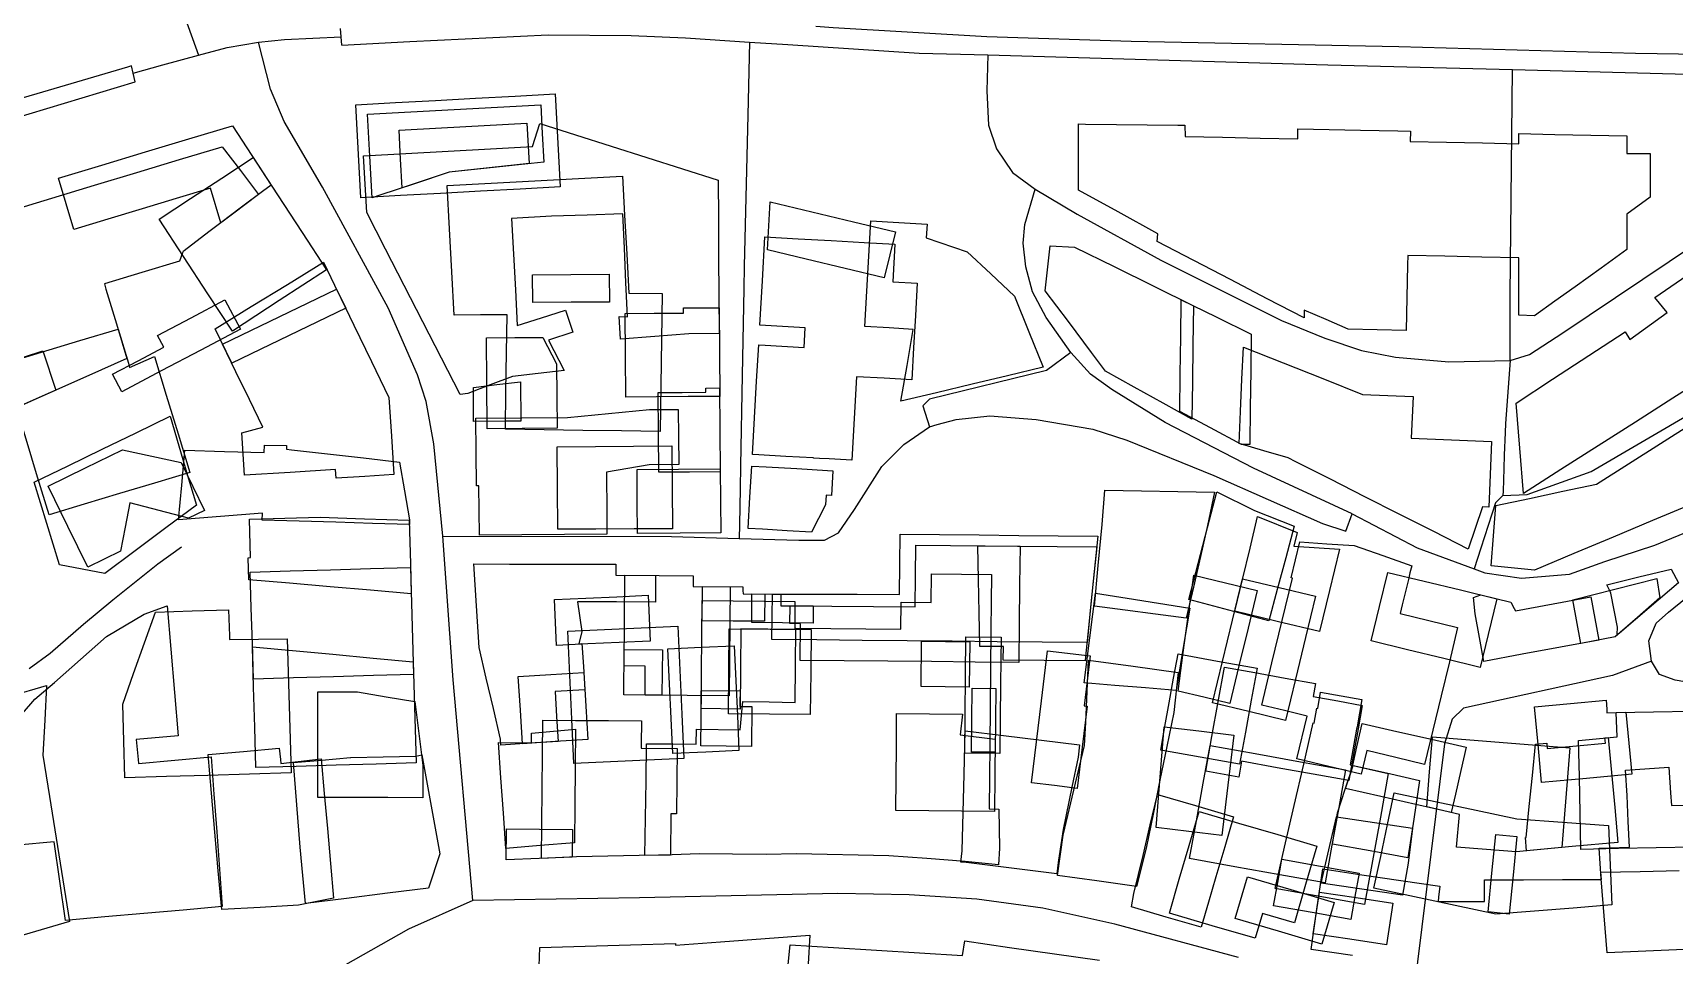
# Model space of a CAD drawing. Header units: metres. Extents: x 2534007 to 2539113, y 1151834 to 1154458.
# Drawn here: x 2538199.9 to 2538377.9, y 1152401.4 to 1152501.5 of the extents above; entities that cross this region are included whole.
import ezdxf

# ---------------------------------------------------------------- set-up
doc = ezdxf.new("R2010")
doc.units = ezdxf.units.M
doc.layers.add('Buildings', color=7, linetype='Continuous')
doc.layers.add('Roads', color=7, linetype='Continuous')

msp = doc.modelspace()

# ---------------------------------------------------------------- linework, layer by layer
at = {"layer": 'Buildings'}
for points in [[(2538257.058, 1152484.801), (2538252.732, 1152484.566), (2538248.407, 1152484.331), (2538244.081, 1152484.096), (2538239.756, 1152483.861), (2538235.43, 1152483.626), (2538235.247, 1152486.992), (2538235.064, 1152490.359), (2538234.881, 1152493.725), (2538239.207, 1152493.96), (2538243.533, 1152494.195), (2538247.858, 1152494.429), (2538252.184, 1152494.664), (2538256.51, 1152494.899), (2538256.693, 1152491.533), (2538256.875, 1152488.167), (2538257.058, 1152484.801)], [(2538237.513, 1152483.888), (2538236.664, 1152483.608), (2538236.418, 1152488.144), (2538236.171, 1152492.68), (2538240.865, 1152492.935), (2538245.559, 1152493.19), (2538250.252, 1152493.445), (2538254.946, 1152493.7), (2538255.115, 1152490.601), (2538255.283, 1152487.503), (2538251.858, 1152487.132), (2538248.434, 1152486.762), (2538245.009, 1152486.391), (2538241.261, 1152485.14), (2538237.513, 1152483.888)], [(2538274.18, 1152485.549), (2538274.211, 1152481.382), (2538274.242, 1152477.215), (2538274.273, 1152473.048), (2538274.304, 1152468.881), (2538271.024, 1152468.856), (2538267.311, 1152468.568), (2538263.598, 1152468.28), (2538263.451, 1152470.719), (2538264.34, 1152470.688), (2538264.182, 1152474.417), (2538264.024, 1152478.146), (2538263.866, 1152481.875), (2538259.988, 1152481.75), (2538256.109, 1152481.625), (2538251.774, 1152481.39), (2538251.985, 1152477.512), (2538252.195, 1152473.633), (2538252.406, 1152469.755), (2538255.028, 1152470.598), (2538257.649, 1152471.441), (2538258.426, 1152469.021), (2538255.801, 1152468.179), (2538257.493, 1152464.878), (2538254.686, 1152464.552), (2538251.88, 1152464.225), (2538249.453, 1152463.305), (2538247.026, 1152462.385), (2538246.211, 1152462.259), (2538244.185, 1152466.209), (2538242.159, 1152470.159), (2538240.132, 1152474.109), (2538238.106, 1152478.059), (2538236.08, 1152482.009), (2538235.913, 1152485.095), (2538235.745, 1152488.181), (2538240.326, 1152488.43), (2538244.907, 1152488.68), (2538249.487, 1152488.929), (2538254.068, 1152489.178), (2538254.856, 1152491.665), (2538258.721, 1152490.442), (2538262.586, 1152489.219), (2538266.45, 1152487.995), (2538270.315, 1152486.772), (2538274.18, 1152485.549)], [(2538243.828, 1152485.996), (2538239.919, 1152484.694), (2538239.749, 1152487.825), (2538239.579, 1152490.956), (2538244.2, 1152491.207), (2538248.822, 1152491.458), (2538253.443, 1152491.709), (2538253.68, 1152487.33), (2538249.344, 1152486.861), (2538245.009, 1152486.391), (2538243.828, 1152485.996)], [(2538324.825, 1152490.271), (2538328.894, 1152490.182), (2538332.962, 1152490.093), (2538337.031, 1152490.004), (2538337.055, 1152491.111), (2538340.439, 1152491.037), (2538343.823, 1152490.963), (2538347.904, 1152490.874), (2538349.251, 1152490.844), (2538349.228, 1152489.738), (2538353.15, 1152489.652), (2538357.072, 1152489.566), (2538360.994, 1152489.48), (2538360.994, 1152490.588), (2538364.907, 1152490.502), (2538368.821, 1152490.417), (2538372.734, 1152490.331), (2538372.734, 1152488.419), (2538375.236, 1152488.419), (2538375.236, 1152483.674), (2538372.734, 1152481.845), (2538372.734, 1152477.99), (2538369.928, 1152475.979), (2538367.121, 1152473.968), (2538364.924, 1152472.393), (2538362.726, 1152470.818), (2538360.994, 1152470.863), (2538360.994, 1152473.021), (2538360.994, 1152475.3), (2538360.994, 1152477.093), (2538356.982, 1152477.181), (2538352.97, 1152477.268), (2538348.958, 1152477.356), (2538348.936, 1152476.351), (2538348.859, 1152472.783), (2538348.781, 1152469.215), (2538345.649, 1152469.29), (2538342.516, 1152469.364), (2538340.125, 1152470.396), (2538337.734, 1152471.428), (2538337.716, 1152470.604), (2538333.737, 1152472.671), (2538329.759, 1152474.739), (2538325.78, 1152476.806), (2538321.801, 1152478.873), (2538321.864, 1152479.719), (2538317.562, 1152482.082), (2538313.26, 1152484.445), (2538313.26, 1152488.046), (2538313.26, 1152491.648), (2538314.033, 1152491.614), (2538317.368, 1152491.576), (2538320.704, 1152491.537), (2538324.039, 1152491.499), (2538324.809, 1152491.489), (2538324.825, 1152490.271)], [(2538225.73, 1152484.979), (2538224.764, 1152484.3), (2538222.515, 1152482.6), (2538220.265, 1152480.9), (2538219.126, 1152484.671), (2538215.423, 1152483.552), (2538211.721, 1152482.432), (2538208.019, 1152481.313), (2538204.316, 1152480.194), (2538203.478, 1152482.967), (2538202.64, 1152485.739), (2538207.357, 1152487.165), (2538212.075, 1152488.591), (2538216.792, 1152490.017), (2538221.509, 1152491.443), (2538223.62, 1152488.211), (2538225.73, 1152484.979)], [(2538226.591, 1152472.459), (2538224.049, 1152470.8), (2538221.506, 1152469.141), (2538218.856, 1152473.199), (2538216.206, 1152477.258), (2538213.556, 1152481.316), (2538216.96, 1152483.539), (2538220.364, 1152485.761), (2538223.768, 1152487.984), (2538226.418, 1152483.926), (2538229.068, 1152479.867), (2538231.718, 1152475.809), (2538229.155, 1152474.134), (2538226.591, 1152472.459)], [(2538268.11, 1152473.23), (2538268.039, 1152468.238), (2538267.967, 1152463.246), (2538267.896, 1152458.254), (2538263.7, 1152458.314), (2538259.505, 1152458.374), (2538255.309, 1152458.434), (2538251.113, 1152458.494), (2538251.172, 1152462.641), (2538251.232, 1152466.788), (2538251.291, 1152470.935), (2538248.431, 1152470.914), (2538245.571, 1152470.893), (2538245.317, 1152475.576), (2538245.062, 1152480.258), (2538244.808, 1152484.941), (2538249.558, 1152485.199), (2538254.308, 1152485.458), (2538259.058, 1152485.716), (2538263.808, 1152485.974), (2538264.038, 1152481.743), (2538264.268, 1152477.512), (2538264.498, 1152473.281), (2538268.11, 1152473.23)], [(2538293.405, 1152479.923), (2538292.802, 1152477.421), (2538292.199, 1152474.919), (2538287.973, 1152475.938), (2538283.747, 1152476.957), (2538279.521, 1152477.976), (2538279.673, 1152480.587), (2538279.824, 1152483.198), (2538284.351, 1152482.106), (2538288.878, 1152481.015), (2538293.405, 1152479.923)], [(2538309.416, 1152465.223), (2538305.565, 1152464.3), (2538301.713, 1152463.377), (2538297.862, 1152462.453), (2538294.01, 1152461.53), (2538294.678, 1152465.436), (2538295.346, 1152469.343), (2538292.716, 1152469.494), (2538290.086, 1152469.644), (2538290.307, 1152473.471), (2538290.527, 1152477.298), (2538290.748, 1152481.125), (2538293.794, 1152480.95), (2538296.839, 1152480.774), (2538296.751, 1152479.263), (2538301.174, 1152477.763), (2538303.751, 1152475.355), (2538306.328, 1152472.946), (2538307.872, 1152469.085), (2538309.416, 1152465.223)], [(2538295.778, 1152474.339), (2538295.576, 1152470.846), (2538295.375, 1152467.353), (2538295.173, 1152463.86), (2538292.182, 1152464.033), (2538289.19, 1152464.205), (2538288.928, 1152459.671), (2538288.666, 1152455.138), (2538286.233, 1152455.278), (2538285.163, 1152455.34), (2538284.578, 1152455.374), (2538284.476, 1152455.38), (2538281.54, 1152455.552), (2538278.603, 1152455.723), (2538277.9, 1152455.764), (2538278.129, 1152459.732), (2538278.359, 1152463.701), (2538278.588, 1152467.669), (2538279.29, 1152467.629), (2538283.504, 1152467.385), (2538283.626, 1152469.515), (2538278.71, 1152469.798), (2538278.987, 1152474.592), (2538279.264, 1152479.386), (2538282.853, 1152479.179), (2538286.441, 1152478.972), (2538290.03, 1152478.765), (2538293.35, 1152478.574), (2538293.114, 1152474.493), (2538295.778, 1152474.339)], [(2538325.661, 1152467.609), (2538325.609, 1152463.606), (2538325.556, 1152459.602), (2538322.432, 1152461.336), (2538319.307, 1152463.071), (2538316.183, 1152464.805), (2538314.677, 1152466.822), (2538312.171, 1152470.181), (2538309.664, 1152473.539), (2538310.203, 1152478.415), (2538312.836, 1152478.267), (2538317.13, 1152476.148), (2538321.423, 1152474.028), (2538325.717, 1152471.909), (2538325.661, 1152467.609)], [(2538233.795, 1152471.646), (2538229.678, 1152469.657), (2538225.56, 1152467.669), (2538221.443, 1152465.68), (2538219.654, 1152469.383), (2538223.562, 1152471.805), (2538227.471, 1152474.227), (2538231.379, 1152476.649), (2538232.587, 1152474.148), (2538233.795, 1152471.646)], [(2538262.409, 1152472.309), (2538258.249, 1152472.279), (2538254.089, 1152472.248), (2538254.066, 1152475.25), (2538258.226, 1152475.282), (2538262.386, 1152475.313), (2538262.409, 1152472.309)], [(2538222.373, 1152469.36), (2538218.087, 1152467.097), (2538213.801, 1152464.833), (2538209.515, 1152462.57), (2538208.511, 1152464.473), (2538211.29, 1152465.941), (2538214.069, 1152467.408), (2538213.399, 1152468.68), (2538217.048, 1152470.607), (2538220.696, 1152472.534), (2538222.373, 1152469.36)], [(2538238.488, 1152461.933), (2538238.754, 1152457.757), (2538239.019, 1152453.581), (2538235.889, 1152453.382), (2538232.758, 1152453.183), (2538232.698, 1152454.128), (2538227.763, 1152453.814), (2538222.829, 1152453.499), (2538222.536, 1152458.094), (2538224.805, 1152458.721), (2538223.353, 1152461.727), (2538221.901, 1152464.732), (2538220.449, 1152467.738), (2538224.566, 1152469.727), (2538228.684, 1152471.715), (2538232.801, 1152473.704), (2538234.697, 1152469.78), (2538236.592, 1152465.857), (2538238.488, 1152461.933)], [(2538331.985, 1152468.815), (2538331.933, 1152464.823), (2538331.881, 1152460.831), (2538331.829, 1152456.839), (2538330.921, 1152456.851), (2538327.581, 1152458.638), (2538324.24, 1152460.425), (2538324.293, 1152464.47), (2538324.345, 1152468.515), (2538324.398, 1152472.56), (2538328.192, 1152470.688), (2538331.985, 1152468.815)], [(2538267.5, 1152462.013), (2538264.159, 1152461.99), (2538264.126, 1152466.527), (2538264.093, 1152471.064), (2538267.257, 1152471.087), (2538270.421, 1152471.11), (2538270.418, 1152471.659), (2538274.283, 1152471.686), (2538274.318, 1152466.876), (2538274.354, 1152462.065), (2538270.927, 1152462.039), (2538267.5, 1152462.013)], [(2538210.233, 1152465.673), (2538210.371, 1152465.204), (2538213.079, 1152466.405), (2538214.348, 1152462.208), (2538215.616, 1152458.012), (2538216.885, 1152453.815), (2538213.071, 1152452.662), (2538209.257, 1152451.509), (2538205.443, 1152450.356), (2538201.629, 1152449.203), (2538200.389, 1152453.306), (2538199.149, 1152457.408), (2538197.908, 1152461.511), (2538196.668, 1152465.613), (2538200.815, 1152466.867), (2538204.963, 1152468.121), (2538209.11, 1152469.375), (2538210.233, 1152465.673)], [(2538256.721, 1152458.614), (2538252.931, 1152458.586), (2538249.141, 1152458.558), (2538249.105, 1152463.493), (2538249.069, 1152468.428), (2538252.129, 1152468.451), (2538255.188, 1152468.473), (2538256.67, 1152465.583), (2538256.696, 1152462.099), (2538256.721, 1152458.614)], [(2538197.001, 1152460.354), (2538193.599, 1152458.657), (2538190.196, 1152456.96), (2538186.794, 1152455.263), (2538183.391, 1152453.566), (2538180.208, 1152456.398), (2538177.025, 1152459.229), (2538181.015, 1152460.527), (2538185.006, 1152461.825), (2538188.997, 1152463.123), (2538192.987, 1152464.42), (2538196.978, 1152465.718), (2538200.968, 1152467.016), (2538202.358, 1152462.741), (2538199.68, 1152461.548), (2538197.001, 1152460.354)], [(2538358.063, 1152457.154), (2538357.909, 1152453.604), (2538357.755, 1152450.054), (2538357.079, 1152450.084), (2538355.524, 1152445.494), (2538351.787, 1152447.387), (2538348.051, 1152449.28), (2538344.314, 1152451.173), (2538340.578, 1152453.066), (2538336.841, 1152454.959), (2538335.998, 1152455.386), (2538333.341, 1152456.174), (2538330.684, 1152456.961), (2538330.835, 1152460.443), (2538330.985, 1152463.924), (2538331.136, 1152467.406), (2538335.439, 1152465.699), (2538339.741, 1152463.991), (2538344.044, 1152462.284), (2538346.79, 1152462.165), (2538349.535, 1152462.045), (2538349.34, 1152457.533), (2538353.702, 1152457.344), (2538358.063, 1152457.154)], [(2538251.163, 1152459.373), (2538247.674, 1152459.349), (2538247.648, 1152463.03), (2538250.203, 1152463.343), (2538252.758, 1152463.655), (2538252.79, 1152459.386), (2538251.163, 1152459.373)], [(2538274.348, 1152462.978), (2538274.381, 1152458.431), (2538274.414, 1152453.884), (2538271.083, 1152453.859), (2538267.753, 1152453.834), (2538267.721, 1152458.157), (2538267.689, 1152462.48), (2538270.267, 1152462.499), (2538272.844, 1152462.518), (2538272.839, 1152462.963), (2538274.348, 1152462.978)], [(2538217.604, 1152450.278), (2538214.294, 1152447.8), (2538210.985, 1152445.321), (2538207.675, 1152442.843), (2538202.774, 1152443.77), (2538201.402, 1152448.258), (2538200.03, 1152452.745), (2538203.712, 1152454.539), (2538207.394, 1152456.333), (2538211.076, 1152458.127), (2538214.758, 1152459.921), (2538215.707, 1152456.707), (2538216.655, 1152453.492), (2538217.604, 1152450.278)], [(2538262.081, 1152453.089), (2538262.103, 1152450.103), (2538262.124, 1152447.116), (2538257.514, 1152447.082), (2538252.903, 1152447.047), (2538248.293, 1152447.013), (2538248.273, 1152449.692), (2538248.253, 1152452.371), (2538247.975, 1152452.351), (2538247.948, 1152456.028), (2538247.921, 1152459.705), (2538252.888, 1152459.741), (2538257.856, 1152459.778), (2538262.3, 1152460.204), (2538266.743, 1152460.629), (2538269.861, 1152460.653), (2538269.884, 1152457.662), (2538269.906, 1152454.671), (2538266.698, 1152454.646), (2538262.073, 1152453.833), (2538262.081, 1152453.089)], [(2538384.018, 1152452.171), (2538379.759, 1152450.379), (2538375.499, 1152448.587), (2538371.24, 1152446.794), (2538366.98, 1152445.002), (2538362.721, 1152443.21), (2538358.016, 1152443.659), (2538358.27, 1152446.935), (2538358.524, 1152450.211), (2538362.157, 1152450.992), (2538365.791, 1152451.772), (2538369.424, 1152452.553), (2538372.901, 1152454.759), (2538376.377, 1152456.965), (2538379.854, 1152459.171), (2538381.936, 1152455.671), (2538384.018, 1152452.171)], [(2538215.939, 1152454.908), (2538217.208, 1152452.302), (2538218.478, 1152449.696), (2538216.738, 1152448.848), (2538213.569, 1152449.677), (2538210.399, 1152450.505), (2538209.895, 1152447.887), (2538209.39, 1152445.268), (2538205.823, 1152443.529), (2538203.676, 1152447.935), (2538201.529, 1152452.34), (2538205.567, 1152454.307), (2538209.604, 1152456.275), (2538212.772, 1152455.592), (2538215.939, 1152454.908)], [(2538227.911, 1152456.27), (2538231.814, 1152455.825), (2538235.718, 1152455.38), (2538239.621, 1152454.935), (2538240.173, 1152451.809), (2538240.725, 1152448.683), (2538240.715, 1152448.171), (2538236.722, 1152448.288), (2538232.73, 1152448.405), (2538228.737, 1152448.521), (2538224.744, 1152448.638), (2538224.766, 1152449.401), (2538220.216, 1152449.035), (2538215.666, 1152448.669), (2538216.018, 1152452.442), (2538216.369, 1152456.215), (2538220.664, 1152456.09), (2538224.959, 1152455.964), (2538224.983, 1152456.79), (2538227.383, 1152456.719), (2538227.366, 1152456.331), (2538227.911, 1152456.27)], [(2538269.223, 1152447.708), (2538265.079, 1152447.687), (2538260.935, 1152447.665), (2538256.791, 1152447.644), (2538256.758, 1152452.125), (2538256.725, 1152456.606), (2538260.869, 1152456.637), (2538265.012, 1152456.668), (2538269.156, 1152456.699), (2538269.19, 1152452.204), (2538269.223, 1152447.708)], [(2538270.055, 1152447.206), (2538265.446, 1152447.174), (2538265.421, 1152450.652), (2538265.395, 1152454.129), (2538269.903, 1152454.162), (2538274.411, 1152454.195), (2538274.437, 1152450.718), (2538274.463, 1152447.241), (2538270.055, 1152447.206)], [(2538286.639, 1152454.003), (2538286.484, 1152451.308), (2538285.893, 1152451.341), (2538285.833, 1152450.295), (2538284.316, 1152447.33), (2538281.659, 1152447.484), (2538279.001, 1152447.638), (2538277.436, 1152447.728), (2538277.632, 1152451.12), (2538277.828, 1152454.511), (2538279.393, 1152454.421), (2538282.721, 1152454.23), (2538286.048, 1152454.038), (2538286.639, 1152454.003)], [(2538327.25, 1152448.061), (2538326.484, 1152444.703), (2538325.719, 1152441.346), (2538324.953, 1152437.988), (2538321.629, 1152438.422), (2538318.304, 1152438.855), (2538314.98, 1152439.289), (2538315.399, 1152443.728), (2538315.818, 1152448.167), (2538316.109, 1152451.906), (2538320.078, 1152451.828), (2538324.048, 1152451.751), (2538328.017, 1152451.673), (2538327.25, 1152448.061)], [(2538336.663, 1152447.971), (2538335.737, 1152444.546), (2538334.812, 1152441.121), (2538333.886, 1152437.696), (2538329.557, 1152438.866), (2538325.229, 1152440.035), (2538326.238, 1152443.929), (2538327.247, 1152447.823), (2538328.256, 1152451.717), (2538332.336, 1152449.695), (2538336.663, 1152447.971)], [(2538240.813, 1152443.889), (2538240.894, 1152440.649), (2538236.498, 1152441.028), (2538232.103, 1152441.406), (2538227.707, 1152441.785), (2538223.311, 1152442.163), (2538223.239, 1152444.554), (2538223.475, 1152444.568), (2538223.364, 1152448.756), (2538227.197, 1152448.863), (2538231.029, 1152448.97), (2538235.851, 1152448.794), (2538240.673, 1152448.618), (2538240.813, 1152443.889)], [(2538341.563, 1152445.488), (2538340.48, 1152441.014), (2538339.396, 1152436.539), (2538334.8, 1152437.652), (2538330.204, 1152438.764), (2538331.031, 1152442.182), (2538331.859, 1152445.6), (2538332.686, 1152449.018), (2538336.991, 1152447.303), (2538336.628, 1152445.803), (2538341.563, 1152445.488)], [(2538315.356, 1152446.903), (2538314.966, 1152443.053), (2538314.577, 1152439.202), (2538314.187, 1152435.352), (2538309.307, 1152435.398), (2538304.426, 1152435.445), (2538299.546, 1152435.491), (2538294.665, 1152435.537), (2538289.785, 1152435.583), (2538284.904, 1152435.63), (2538280.024, 1152435.676), (2538280.07, 1152440.612), (2538284.664, 1152440.601), (2538289.259, 1152440.591), (2538293.853, 1152440.58), (2538293.884, 1152443.843), (2538293.914, 1152447.106), (2538298.202, 1152447.065), (2538302.491, 1152447.025), (2538306.779, 1152446.984), (2538311.068, 1152446.944), (2538315.356, 1152446.903)], [(2538306.92, 1152445.799), (2538306.88, 1152441.597), (2538306.841, 1152437.396), (2538306.801, 1152433.194), (2538302.059, 1152433.239), (2538297.318, 1152433.284), (2538292.576, 1152433.328), (2538287.835, 1152433.373), (2538283.093, 1152433.418), (2538283.13, 1152437.396), (2538281.973, 1152437.408), (2538281.99, 1152439.341), (2538286.516, 1152439.298), (2538291.042, 1152439.256), (2538295.568, 1152439.213), (2538295.599, 1152442.559), (2538295.63, 1152445.905), (2538299.393, 1152445.87), (2538303.157, 1152445.834), (2538306.92, 1152445.799)], [(2538314.349, 1152436.953), (2538314.033, 1152433.833), (2538313.973, 1152433.36), (2538309.538, 1152433.399), (2538305.102, 1152433.439), (2538305.114, 1152434.91), (2538302.578, 1152434.934), (2538302.5, 1152438.569), (2538302.423, 1152442.203), (2538302.345, 1152445.838), (2538306.642, 1152445.8), (2538310.94, 1152445.763), (2538315.237, 1152445.725), (2538314.793, 1152441.339), (2538314.349, 1152436.953)], [(2538354.374, 1152436.981), (2538353.475, 1152433.267), (2538352.575, 1152429.552), (2538351.676, 1152425.838), (2538350.776, 1152422.123), (2538347.66, 1152422.877), (2538344.543, 1152423.631), (2538343.918, 1152421.053), (2538340.421, 1152421.899), (2538336.923, 1152422.746), (2538338.043, 1152427.374), (2538335.584, 1152427.97), (2538333.125, 1152428.565), (2538334.237, 1152433.155), (2538335.348, 1152437.746), (2538336.46, 1152442.336), (2538336.311, 1152442.373), (2538337.254, 1152446.264), (2538340.206, 1152446.075), (2538343.158, 1152445.886), (2538346.278, 1152444.788), (2538349.398, 1152443.69), (2538349.206, 1152442.899), (2538349.034, 1152442.186), (2538348.373, 1152439.453), (2538348.139, 1152438.491), (2538351.257, 1152437.736), (2538354.374, 1152436.981)], [(2538241.159, 1152431.898), (2538236.817, 1152431.772), (2538232.474, 1152431.646), (2538228.132, 1152431.52), (2538223.789, 1152431.394), (2538223.677, 1152435.261), (2538223.564, 1152439.127), (2538223.452, 1152442.994), (2538227.794, 1152443.12), (2538232.137, 1152443.247), (2538236.479, 1152443.373), (2538240.821, 1152443.499), (2538240.934, 1152439.632), (2538241.046, 1152435.765), (2538241.159, 1152431.898)], [(2538263.09, 1152443.029), (2538263.079, 1152442.658), (2538267.4, 1152442.616), (2538267.393, 1152439.746), (2538263.167, 1152439.757), (2538258.941, 1152439.768), (2538259.42, 1152436.555), (2538259.079, 1152435.225), (2538259.41, 1152435.245), (2538259.567, 1152432.737), (2538259.724, 1152430.229), (2538256.498, 1152430.026), (2538256.667, 1152427.322), (2538256.836, 1152424.619), (2538253.734, 1152424.425), (2538250.631, 1152424.23), (2538250.581, 1152424.853), (2538249.812, 1152428.177), (2538249.043, 1152431.501), (2538248.274, 1152434.825), (2538247.99, 1152439.353), (2538247.706, 1152443.88), (2538251.552, 1152443.871), (2538255.399, 1152443.862), (2538259.245, 1152443.852), (2538263.091, 1152443.843), (2538263.09, 1152443.029)], [(2538271.486, 1152441.846), (2538271.478, 1152441.434), (2538275.485, 1152441.396), (2538275.448, 1152437.453), (2538275.411, 1152433.511), (2538275.374, 1152429.568), (2538270.814, 1152429.611), (2538266.254, 1152429.654), (2538266.284, 1152432.803), (2538263.986, 1152432.824), (2538264.033, 1152437.736), (2538264.079, 1152442.648), (2538267.784, 1152442.613), (2538271.489, 1152442.578), (2538271.486, 1152441.846)], [(2538303.829, 1152442.729), (2538303.801, 1152439.715), (2538303.773, 1152436.701), (2538303.733, 1152432.54), (2538303.694, 1152428.38), (2538303.654, 1152424.219), (2538303.621, 1152420.755), (2538303.588, 1152417.291), (2538304.623, 1152417.259), (2538304.684, 1152413.029), (2538304.594, 1152411.209), (2538300.97, 1152411.597), (2538296.829, 1152411.899), (2538292.687, 1152412.201), (2538289.351, 1152412.273), (2538286.015, 1152412.345), (2538282.679, 1152412.417), (2538279.401, 1152412.331), (2538275.756, 1152412.374), (2538272.11, 1152412.417), (2538269.182, 1152412.326), (2538266.253, 1152412.235), (2538266.313, 1152416.281), (2538266.372, 1152420.328), (2538266.432, 1152424.374), (2538269.118, 1152424.349), (2538271.804, 1152424.324), (2538271.831, 1152425.943), (2538276.565, 1152425.89), (2538276.867, 1152428.961), (2538279.708, 1152428.908), (2538282.549, 1152428.854), (2538282.587, 1152432.877), (2538282.625, 1152436.901), (2538286.417, 1152436.865), (2538290.208, 1152436.83), (2538294, 1152436.794), (2538294.028, 1152439.728), (2538297.3, 1152439.696), (2538297.329, 1152442.79), (2538300.579, 1152442.759), (2538303.829, 1152442.729)], [(2538332.639, 1152440.984), (2538331.65, 1152436.898), (2538330.66, 1152432.811), (2538329.671, 1152428.725), (2538326.864, 1152429.405), (2538324.057, 1152430.085), (2538324.622, 1152434.274), (2538325.188, 1152438.462), (2538325.753, 1152442.651), (2538329.196, 1152441.818), (2538332.639, 1152440.984)], [(2538338.955, 1152440.369), (2538337.868, 1152435.881), (2538336.781, 1152431.393), (2538335.694, 1152426.905), (2538331.745, 1152427.862), (2538327.795, 1152428.818), (2538328.882, 1152433.306), (2538329.969, 1152437.793), (2538331.056, 1152442.281), (2538335.006, 1152441.325), (2538338.955, 1152440.369)], [(2538357.683, 1152436.221), (2538356.818, 1152432.659), (2538352.877, 1152433.613), (2538348.935, 1152434.567), (2538344.994, 1152435.521), (2538345.896, 1152439.245), (2538346.798, 1152442.968), (2538350.739, 1152442.014), (2538354.679, 1152441.059), (2538358.62, 1152440.105), (2538357.683, 1152436.221)], [(2538371.466, 1152435.956), (2538367.749, 1152435.264), (2538366.87, 1152439.983), (2538371.415, 1152441.149), (2538375.959, 1152442.314), (2538376.304, 1152440.2), (2538373.885, 1152438.078), (2538371.466, 1152435.956)], [(2538371.831, 1152436.3), (2538371.656, 1152436.216), (2538371.698, 1152437.015), (2538370.998, 1152440.708), (2538370.956, 1152440.824), (2538370.554, 1152441.623), (2538374.037, 1152442.476), (2538377.52, 1152443.328), (2538378.338, 1152441.838), (2538375.138, 1152439.1), (2538371.939, 1152436.361), (2538371.831, 1152436.3)], [(2538266.824, 1152435.503), (2538263.439, 1152435.349), (2538260.053, 1152435.195), (2538256.668, 1152435.041), (2538256.441, 1152440.019), (2538259.827, 1152440.172), (2538263.213, 1152440.326), (2538266.599, 1152440.479), (2538266.824, 1152435.503)], [(2538276.871, 1152441.001), (2538276.881, 1152440.63), (2538279.241, 1152440.608), (2538279.214, 1152437.653), (2538275.829, 1152437.685), (2538272.443, 1152437.716), (2538272.478, 1152441.424), (2538276.849, 1152441.384), (2538276.871, 1152441.001)], [(2538281.001, 1152439.723), (2538280.99, 1152439.351), (2538284.495, 1152439.318), (2538284.479, 1152437.46), (2538281.153, 1152437.491), (2538277.826, 1152437.521), (2538277.855, 1152440.62), (2538281.001, 1152440.591), (2538281.001, 1152439.723)], [(2538325.34, 1152439.065), (2538324.593, 1152434.601), (2538323.846, 1152430.136), (2538320.517, 1152430.42), (2538317.188, 1152430.704), (2538313.859, 1152430.988), (2538314.487, 1152435.85), (2538315.114, 1152440.712), (2538318.523, 1152440.163), (2538321.931, 1152439.614), (2538325.34, 1152439.065)], [(2538360.503, 1152439.048), (2538360.631, 1152438.786), (2538364.728, 1152439.55), (2538368.825, 1152440.314), (2538369.698, 1152435.626), (2538365.54, 1152434.852), (2538361.381, 1152434.077), (2538357.223, 1152433.303), (2538356.744, 1152435.881), (2538356.264, 1152438.459), (2538356.099, 1152440.226), (2538356.89, 1152440.524), (2538360.149, 1152439.735), (2538360.503, 1152439.048)], [(2538221.191, 1152436.081), (2538221.201, 1152435.672), (2538224.327, 1152435.717), (2538227.453, 1152435.762), (2538227.594, 1152430.907), (2538227.735, 1152426.051), (2538227.876, 1152421.196), (2538223.37, 1152421.065), (2538218.864, 1152420.935), (2538214.357, 1152420.804), (2538209.851, 1152420.673), (2538209.736, 1152424.661), (2538209.62, 1152428.649), (2538210.804, 1152431.987), (2538211.989, 1152435.325), (2538213.173, 1152438.663), (2538217.135, 1152438.779), (2538221.097, 1152438.894), (2538221.191, 1152436.081)], [(2538282.518, 1152439.819), (2538282.489, 1152436.77), (2538279.569, 1152436.798), (2538276.649, 1152436.825), (2538276.608, 1152432.482), (2538276.566, 1152428.138), (2538272.354, 1152428.176), (2538272.391, 1152432.089), (2538272.427, 1152436.001), (2538272.464, 1152439.914), (2538275.815, 1152439.882), (2538279.167, 1152439.851), (2538282.518, 1152439.819)], [(2538270.474, 1152422.783), (2538266.496, 1152422.602), (2538262.519, 1152422.421), (2538258.541, 1152422.24), (2538258.324, 1152427.024), (2538258.107, 1152431.809), (2538257.89, 1152436.593), (2538261.868, 1152436.773), (2538265.845, 1152436.954), (2538269.823, 1152437.134), (2538270.04, 1152432.35), (2538270.257, 1152427.567), (2538270.474, 1152422.783)], [(2538284.268, 1152436.77), (2538284.225, 1152432.158), (2538284.181, 1152427.546), (2538279.746, 1152427.588), (2538275.31, 1152427.63), (2538275.354, 1152432.242), (2538275.398, 1152436.854), (2538279.833, 1152436.812), (2538284.268, 1152436.77)], [(2538241.437, 1152422.293), (2538237.095, 1152422.167), (2538232.752, 1152422.041), (2538228.41, 1152421.915), (2538224.068, 1152421.789), (2538223.941, 1152426.158), (2538223.814, 1152430.526), (2538223.687, 1152434.895), (2538228.045, 1152434.485), (2538232.403, 1152434.075), (2538236.76, 1152433.664), (2538241.118, 1152433.254), (2538241.224, 1152429.6), (2538241.331, 1152425.947), (2538241.437, 1152422.293)], [(2538268.141, 1152434.566), (2538268.095, 1152429.636), (2538263.956, 1152429.675), (2538264.003, 1152434.605), (2538268.141, 1152434.566)], [(2538276.439, 1152423.631), (2538272.85, 1152423.468), (2538269.26, 1152423.305), (2538269.088, 1152427.096), (2538268.915, 1152430.887), (2538268.743, 1152434.678), (2538272.333, 1152434.841), (2538275.923, 1152435.004), (2538276.095, 1152431.213), (2538276.267, 1152427.422), (2538276.439, 1152423.631)], [(2538301.461, 1152435.454), (2538301.415, 1152430.523), (2538298.804, 1152430.547), (2538296.193, 1152430.571), (2538296.238, 1152435.503), (2538298.85, 1152435.479), (2538301.461, 1152435.454)], [(2538304.811, 1152430.854), (2538304.776, 1152427.084), (2538304.741, 1152423.314), (2538300.921, 1152423.349), (2538300.96, 1152427.552), (2538301, 1152431.755), (2538301.039, 1152435.958), (2538304.859, 1152435.921), (2538304.835, 1152433.388), (2538304.811, 1152430.854)], [(2538314.211, 1152428.435), (2538313.67, 1152423.98), (2538313.129, 1152419.526), (2538310.642, 1152419.829), (2538308.154, 1152420.131), (2538308.695, 1152424.585), (2538309.236, 1152429.039), (2538309.565, 1152431.749), (2538309.894, 1152434.458), (2538314.541, 1152433.894), (2538314.212, 1152431.185), (2538313.883, 1152428.475), (2538314.211, 1152428.435)], [(2538320.608, 1152413.035), (2538319.549, 1152408.888), (2538315.267, 1152409.483), (2538310.985, 1152410.078), (2538311.586, 1152414.454), (2538312.743, 1152419.313), (2538313.899, 1152424.172), (2538314.04, 1152426.69), (2538314.181, 1152429.208), (2538314.333, 1152433.443), (2538319.197, 1152432.778), (2538324.062, 1152432.113), (2538323.586, 1152427.763), (2538322.842, 1152424.081), (2538322.097, 1152420.399), (2538321.353, 1152416.717), (2538320.608, 1152413.035)], [(2538332.618, 1152432.561), (2538331.99, 1152429.086), (2538331.363, 1152425.61), (2538330.735, 1152422.135), (2538326.454, 1152422.908), (2538322.174, 1152423.681), (2538322.638, 1152426.253), (2538323.103, 1152428.825), (2538323.58, 1152431.467), (2538324.056, 1152434.108), (2538328.337, 1152433.335), (2538332.618, 1152432.561)], [(2538260.063, 1152424.821), (2538256.513, 1152424.599), (2538252.963, 1152424.376), (2538252.736, 1152428.013), (2538252.508, 1152431.651), (2538256.057, 1152431.874), (2538259.606, 1152432.096), (2538259.835, 1152428.458), (2538260.063, 1152424.821)], [(2538343.115, 1152423.434), (2538342.56, 1152420.365), (2538338.69, 1152421.064), (2538334.82, 1152421.762), (2538330.95, 1152422.461), (2538330.638, 1152420.728), (2538327.054, 1152421.375), (2538327.735, 1152425.146), (2538328.417, 1152428.918), (2538329.098, 1152432.689), (2538332.387, 1152432.095), (2538335.675, 1152431.5), (2538338.964, 1152430.906), (2538338.708, 1152429.49), (2538341.371, 1152429.008), (2538344.034, 1152428.526), (2538343.575, 1152425.98), (2538343.115, 1152423.434)], [(2538203.86, 1152405.093), (2538200.167, 1152403.993), (2538196.475, 1152402.893), (2538192.782, 1152401.793), (2538191.581, 1152405.827), (2538190.379, 1152409.861), (2538189.178, 1152413.895), (2538187.976, 1152417.929), (2538186.774, 1152421.963), (2538185.573, 1152425.997), (2538189.52, 1152427.173), (2538193.466, 1152428.349), (2538197.413, 1152429.524), (2538201.359, 1152430.7), (2538201.166, 1152426.918), (2538200.973, 1152423.136), (2538201.695, 1152418.625), (2538202.417, 1152414.115), (2538203.138, 1152409.604), (2538203.86, 1152405.093)], [(2538242.171, 1152421.826), (2538242.162, 1152418.51), (2538238.364, 1152418.516), (2538234.565, 1152418.522), (2538230.767, 1152418.528), (2538230.773, 1152422.351), (2538230.779, 1152426.175), (2538230.785, 1152429.998), (2538235.093, 1152429.991), (2538238.187, 1152429.472), (2538241.281, 1152428.953), (2538241.721, 1152425.482), (2538242.16, 1152422.011), (2538242.171, 1152421.826)], [(2538276.551, 1152428.826), (2538276.544, 1152428.414), (2538277.844, 1152428.401), (2538277.804, 1152424.086), (2538275.06, 1152424.112), (2538272.315, 1152424.138), (2538272.343, 1152427.144), (2538272.371, 1152430.149), (2538276.557, 1152430.11), (2538276.551, 1152428.826)], [(2538304.306, 1152430.359), (2538304.275, 1152426.902), (2538304.243, 1152423.444), (2538301.664, 1152423.468), (2538301.696, 1152426.925), (2538301.728, 1152430.383), (2538304.306, 1152430.359)], [(2538343.98, 1152429.153), (2538343.466, 1152426.191), (2538343.411, 1152425.966), (2538342.713, 1152422.093), (2538346.854, 1152421.153), (2538345.997, 1152416.406), (2538345.14, 1152411.66), (2538344.283, 1152406.913), (2538339.429, 1152407.79), (2538334.574, 1152408.666), (2538335.612, 1152413.158), (2538336.65, 1152417.65), (2538337.688, 1152422.142), (2538338.726, 1152426.634), (2538338.825, 1152426.618), (2538339.116, 1152428.215), (2538339.2, 1152428.201), (2538339.518, 1152429.959), (2538343.98, 1152429.153)], [(2538304.235, 1152424.86), (2538304.198, 1152420.936), (2538304.161, 1152417.011), (2538300.589, 1152417.044), (2538297.017, 1152417.077), (2538293.445, 1152417.11), (2538293.478, 1152420.623), (2538293.51, 1152424.135), (2538293.543, 1152427.648), (2538297.104, 1152427.615), (2538300.665, 1152427.581), (2538300.432, 1152425.322), (2538304.235, 1152424.86)], [(2538370.535, 1152428.124), (2538370.549, 1152427.738), (2538372.629, 1152427.78), (2538372.94, 1152424.422), (2538373.25, 1152421.064), (2538368.365, 1152420.612), (2538363.479, 1152420.161), (2538363.099, 1152424.275), (2538362.719, 1152428.389), (2538366.6, 1152428.748), (2538370.48, 1152429.106), (2538370.535, 1152428.124)], [(2538379.983, 1152413.15), (2538375.899, 1152413.068), (2538371.815, 1152412.985), (2538367.731, 1152412.903), (2538367.652, 1152416.847), (2538367.572, 1152420.792), (2538367.493, 1152424.736), (2538371.681, 1152425.124), (2538371.549, 1152427.758), (2538375.616, 1152427.84), (2538379.684, 1152427.921), (2538379.784, 1152422.997), (2538379.883, 1152418.074), (2538379.983, 1152413.15)], [(2538258.735, 1152425.943), (2538258.696, 1152421.837), (2538258.658, 1152417.732), (2538258.619, 1152413.626), (2538254.898, 1152413.311), (2538251.176, 1152412.996), (2538250.905, 1152416.827), (2538250.634, 1152420.657), (2538250.363, 1152424.488), (2538253.945, 1152424.454), (2538253.955, 1152425.516), (2538258.735, 1152425.943)], [(2538265.856, 1152424.292), (2538265.848, 1152423.88), (2538269.739, 1152423.844), (2538269.706, 1152420.307), (2538269.673, 1152416.77), (2538269.054, 1152416.776), (2538269.011, 1152412.284), (2538265.618, 1152412.222), (2538262.226, 1152412.16), (2538258.833, 1152412.098), (2538255.015, 1152411.928), (2538255.051, 1152415.681), (2538255.087, 1152419.434), (2538255.123, 1152423.187), (2538255.159, 1152426.94), (2538258.731, 1152426.906), (2538262.304, 1152426.873), (2538265.876, 1152426.839), (2538265.856, 1152424.292)], [(2538311.059, 1152411.495), (2538310.909, 1152410.264), (2538305.992, 1152410.871), (2538301.074, 1152411.478), (2538300.512, 1152411.517), (2538300.664, 1152412.758), (2538300.765, 1152416.911), (2538300.865, 1152421.063), (2538300.98, 1152425.759), (2538305.111, 1152425.257), (2538309.242, 1152424.756), (2538313.373, 1152424.254), (2538313.21, 1152422.914), (2538312.546, 1152419.644), (2538311.615, 1152415.056), (2538311.085, 1152411.716), (2538311.059, 1152411.495)], [(2538330.114, 1152425.299), (2538329.674, 1152421.673), (2538329.233, 1152418.047), (2538328.793, 1152414.421), (2538325.24, 1152414.853), (2538321.686, 1152415.284), (2538321.971, 1152418.929), (2538322.255, 1152422.574), (2538322.54, 1152426.219), (2538326.327, 1152425.759), (2538330.114, 1152425.299)], [(2538354.13, 1152418.9), (2538353.678, 1152416.91), (2538349.855, 1152417.778), (2538346.033, 1152418.645), (2538342.21, 1152419.513), (2538342.89, 1152421.548), (2538343.458, 1152424.05), (2538344.026, 1152426.551), (2538347.779, 1152425.699), (2538351.531, 1152424.848), (2538355.284, 1152423.996), (2538354.707, 1152421.448), (2538354.13, 1152418.9)], [(2538342.219, 1152421.521), (2538341.481, 1152417.432), (2538340.742, 1152413.344), (2538340.004, 1152409.255), (2538335.105, 1152410.14), (2538330.205, 1152411.024), (2538325.306, 1152411.909), (2538326.044, 1152415.999), (2538326.783, 1152420.088), (2538327.521, 1152424.178), (2538332.42, 1152423.292), (2538337.32, 1152422.407), (2538342.219, 1152421.521)], [(2538365.683, 1152413.1), (2538360.714, 1152412.64), (2538357.49, 1152412.896), (2538354.265, 1152413.151), (2538354.591, 1152416.701), (2538351.039, 1152417.509), (2538351.339, 1152421.31), (2538351.639, 1152425.11), (2538356.606, 1152424.717), (2538361.572, 1152424.324), (2538366.539, 1152423.931), (2538366.254, 1152420.321), (2538365.968, 1152416.71), (2538365.683, 1152413.1)], [(2538370.708, 1152425.033), (2538371.058, 1152421.242), (2538371.408, 1152417.452), (2538371.758, 1152413.661), (2538366.806, 1152413.204), (2538361.853, 1152412.746), (2538361.723, 1152414.209), (2538361.806, 1152414.199), (2538362.144, 1152417.567), (2538362.481, 1152420.936), (2538362.819, 1152424.304), (2538364.046, 1152424.418), (2538364.099, 1152423.853), (2538367.247, 1152424.144), (2538370.394, 1152424.435), (2538370.341, 1152424.999), (2538370.708, 1152425.033)], [(2538226.713, 1152422.646), (2538226.749, 1152422.223), (2538231.142, 1152422.733), (2538231.479, 1152418.951), (2538231.815, 1152415.168), (2538232.152, 1152411.386), (2538232.488, 1152407.603), (2538228.695, 1152406.846), (2538224.522, 1152406.604), (2538220.349, 1152406.361), (2538219.979, 1152410.57), (2538219.608, 1152414.779), (2538219.237, 1152418.987), (2538218.867, 1152423.196), (2538222.73, 1152423.54), (2538226.592, 1152423.884), (2538226.713, 1152422.646)], [(2538242.781, 1152408.7), (2538238.334, 1152408.145), (2538233.886, 1152407.589), (2538229.439, 1152407.034), (2538229.153, 1152410.082), (2538228.866, 1152413.129), (2538228.494, 1152417.73), (2538228.121, 1152422.332), (2538231.215, 1152422.596), (2538234.31, 1152422.86), (2538234.355, 1152422.889), (2538237.878, 1152422.961), (2538241.401, 1152423.032), (2538242.059, 1152423.157), (2538242.705, 1152419.581), (2538243.352, 1152416.004), (2538243.998, 1152412.428), (2538242.781, 1152408.7)], [(2538350.236, 1152420.384), (2538349.613, 1152416.192), (2538348.989, 1152411.999), (2538344.905, 1152412.737), (2538340.821, 1152413.474), (2538341.329, 1152416.886), (2538342.189, 1152419.451), (2538343.048, 1152422.016), (2538346.642, 1152421.2), (2538350.236, 1152420.384)], [(2538328.169, 1152409.929), (2538327.364, 1152407.189), (2538326.559, 1152404.448), (2538322.784, 1152405.556), (2538319.009, 1152406.664), (2538319.275, 1152408.125), (2538320.26, 1152412.251), (2538321.049, 1152415.555), (2538321.837, 1152418.859), (2538325.958, 1152417.649), (2538330.079, 1152416.439), (2538329.124, 1152413.184), (2538328.169, 1152409.929)], [(2538371.089, 1152406.87), (2538366.899, 1152406.541), (2538362.708, 1152406.212), (2538358.518, 1152405.883), (2538354.111, 1152406.817), (2538349.703, 1152407.751), (2538345.296, 1152408.685), (2538346.028, 1152412.14), (2538346.761, 1152415.595), (2538347.493, 1152419.05), (2538351.93, 1152418.109), (2538356.368, 1152417.169), (2538360.805, 1152416.228), (2538365.763, 1152415.857), (2538370.72, 1152415.486), (2538370.905, 1152411.178), (2538371.089, 1152406.87)], [(2538339.116, 1152413.265), (2538337.893, 1152409.098), (2538336.669, 1152404.93), (2538333.196, 1152405.95), (2538332.405, 1152403.253), (2538327.76, 1152404.616), (2538323.114, 1152405.98), (2538324.193, 1152409.658), (2538325.272, 1152413.335), (2538326.351, 1152417.013), (2538330.606, 1152415.764), (2538334.861, 1152414.514), (2538339.116, 1152413.265)], [(2538258.354, 1152412.076), (2538254.778, 1152411.918), (2538251.201, 1152411.759), (2538251.233, 1152415.144), (2538254.807, 1152415.11), (2538258.381, 1152415.076), (2538258.354, 1152412.076)], [(2538349.015, 1152411.398), (2538348.399, 1152407.935), (2538343.991, 1152408.59), (2538339.584, 1152409.245), (2538340.405, 1152412.842), (2538341.225, 1152416.439), (2538345.353, 1152415.826), (2538349.48, 1152415.213), (2538349.015, 1152411.398)], [(2538360.811, 1152414.296), (2538360.391, 1152410.093), (2538359.971, 1152405.889), (2538357.678, 1152406.119), (2538358.099, 1152410.322), (2538358.519, 1152414.525), (2538360.811, 1152414.296)], [(2538343.695, 1152410.314), (2538343.241, 1152407.797), (2538342.786, 1152405.28), (2538338.603, 1152406.037), (2538334.419, 1152406.793), (2538334.874, 1152409.31), (2538335.328, 1152411.826), (2538339.512, 1152411.07), (2538343.695, 1152410.314)], [(2538340.974, 1152407.156), (2538339.645, 1152402.63), (2538334.946, 1152404.01), (2538330.246, 1152405.39), (2538331.575, 1152409.916), (2538336.274, 1152408.536), (2538340.974, 1152407.156)], [(2538347.343, 1152407.08), (2538346.669, 1152402.551), (2538342.697, 1152403.141), (2538338.725, 1152403.731), (2538339.398, 1152408.263), (2538343.371, 1152407.671), (2538347.343, 1152407.08)]]:
    msp.add_lwpolyline(points, close=True, dxfattribs=at)
for points in [[(2538197.312, 1152482.184), (2538201.93, 1152483.58), (2538206.547, 1152484.976), (2538211.165, 1152486.372), (2538215.782, 1152487.768), (2538220.4, 1152489.164), (2538222.377, 1152486.578), (2538224.355, 1152483.991), (2538221.659, 1152481.953), (2538218.962, 1152479.916), (2538216.266, 1152477.878), (2538216.173, 1152477.78), (2538216.108, 1152477.661), (2538215.79, 1152476.75), (2538211.708, 1152475.517), (2538207.626, 1152474.283), (2538207.804, 1152473.706), (2538207.804, 1152473.706), (2538208.942, 1152469.938), (2538210.08, 1152466.169), (2538205.933, 1152464.328), (2538201.786, 1152462.487), (2538197.639, 1152460.646)], [(2538381.76, 1152464.449), (2538377.713, 1152461.865), (2538373.666, 1152459.282), (2538369.62, 1152456.698), (2538365.573, 1152454.115), (2538361.526, 1152451.531), (2538361.117, 1152456.44), (2538360.708, 1152461.348), (2538364.648, 1152463.922), (2538368.589, 1152466.496), (2538372.529, 1152469.07), (2538373.035, 1152468.244), (2538377.085, 1152471.171), (2538375.771, 1152472.809), (2538379.237, 1152475.192)], [(2538197.186, 1152425.836), (2538200.096, 1152429.222), (2538202.218, 1152431.001), (2538205.041, 1152433.511), (2538207.864, 1152436.02), (2538211.96, 1152438.445), (2538214.422, 1152439.334), (2538214.824, 1152434.636), (2538215.226, 1152429.937), (2538215.628, 1152425.239), (2538211.094, 1152424.835), (2538211.292, 1152422.651), (2538211.292, 1152422.651), (2538211.325, 1152422.241), (2538215.27, 1152422.592), (2538219.215, 1152422.943), (2538219.517, 1152418.883), (2538219.818, 1152414.822), (2538220.12, 1152410.762), (2538220.421, 1152406.701), (2538216.168, 1152406.323), (2538211.915, 1152405.944), (2538207.662, 1152405.566), (2538203.409, 1152405.187), (2538202.796, 1152409.457), (2538202.182, 1152413.727), (2538198.247, 1152413.377)], [(2538378.941, 1152402.025), (2538374.772, 1152401.852), (2538370.603, 1152401.679), (2538370.279, 1152405.691), (2538369.955, 1152409.703), (2538369.727, 1152413.022), (2538372.999, 1152413.16), (2538372.871, 1152415.947), (2538372.742, 1152418.734), (2538372.582, 1152421.515), (2538377.259, 1152421.826), (2538377.443, 1152419.051), (2538377.552, 1152417.666), (2538380.105, 1152417.718)], [(2538342.963, 1152401.38), (2538338.475, 1152402.048), (2538339.123, 1152406.412), (2538339.771, 1152410.776), (2538343.993, 1152410.149), (2538348.214, 1152409.521), (2538352.436, 1152408.894), (2538352.308, 1152407.704), (2538352.308, 1152407.704), (2538352.254, 1152407.246), (2538354.779, 1152407.253), (2538357.304, 1152407.26), (2538357.296, 1152409.603), (2538361.517, 1152409.615), (2538365.739, 1152409.627), (2538369.96, 1152409.639), (2538369.905, 1152410.426), (2538374.159, 1152410.512), (2538378.414, 1152410.599)], [(2538254.761, 1152400.228), (2538254.853, 1152402.251), (2538259.761, 1152402.393), (2538264.668, 1152402.536), (2538269.576, 1152402.678), (2538269.574, 1152402.52), (2538274.428, 1152402.879), (2538279.282, 1152403.237), (2538284.136, 1152403.596), (2538284.136, 1152403.596), (2538283.936, 1152400.494)], [(2538281.675, 1152399.31), (2538282.008, 1152402.531), (2538286.68, 1152402.246), (2538291.352, 1152401.962), (2538296.023, 1152401.677), (2538300.695, 1152401.392), (2538300.919, 1152402.965), (2538300.919, 1152402.965), (2538305.797, 1152402.27), (2538310.675, 1152401.575), (2538315.552, 1152400.88)]]:
    msp.add_lwpolyline(points, dxfattribs=at)
at = {"layer": 'Roads'}
for points in [[(2538200.401, 1152589.636), (2538200.316, 1152571.588), (2538200.634, 1152559.681), (2538201.031, 1152553.173), (2538202.38, 1152546.664), (2538204.748, 1152537.139), (2538207.271, 1152529.453), (2538212.458, 1152513.895), (2538215.256, 1152506.251), (2538217.838, 1152499.093)], [(2538217.838, 1152499.093), (2538220.96, 1152499.939), (2538224.346, 1152500.521)], [(2538224.346, 1152500.521), (2538227.151, 1152500.786), (2538233.304, 1152501.1)], [(2538244.331, 1152446.903), (2538243.355, 1152456.925), (2538242.509, 1152461.509), (2538241.593, 1152464.4), (2538238.419, 1152471.663), (2538231.296, 1152484.779), (2538227.136, 1152491.901), (2538225.655, 1152495.426), (2538224.346, 1152500.521)], [(2538233.304, 1152501.1), (2538233.221, 1152502.008)], [(2538233.388, 1152500.176), (2538233.304, 1152501.1)], [(2538233.388, 1152500.176), (2538240.739, 1152500.576), (2538255.754, 1152501.304), (2538264.75, 1152501.238), (2538270.636, 1152500.973), (2538277.588, 1152500.518)], [(2538277.588, 1152500.518), (2538277.399, 1152492.582), (2538277.01, 1152476.214)], [(2538277.588, 1152500.518), (2538281.749, 1152500.245), (2538295.971, 1152499.32), (2538303.445, 1152499.121)], [(2538416.828, 1152499.541), (2538413.865, 1152499.17), (2538409.155, 1152498.853), (2538403.123, 1152498.641), (2538394.656, 1152498.959), (2538373.648, 1152499.276), (2538347.984, 1152500.018), (2538318.985, 1152500.599), (2538303.321, 1152501.075), (2538286.653, 1152502.081), (2538284.784, 1152502.215)], [(2538210.76, 1152497.138), (2538213.975, 1152498.034), (2538217.838, 1152499.093)], [(2538303.445, 1152499.121), (2538303.313, 1152495.219), (2538303.511, 1152491.514), (2538304.371, 1152488.935), (2538306.091, 1152486.355), (2538308.554, 1152484.543)], [(2538303.445, 1152499.121), (2538340.31, 1152498.059), (2538360.313, 1152497.53)], [(2538210.579, 1152497.925), (2538210.143, 1152497.803), (2538189.555, 1152491.761), (2538165.989, 1152484.615), (2538149.259, 1152479.211)], [(2538210.76, 1152497.138), (2538210.579, 1152497.925)], [(2538210.973, 1152496.21), (2538210.76, 1152497.138)], [(2538360.068, 1152465.97), (2538360.066, 1152473.06), (2538360.313, 1152497.53)], [(2538360.313, 1152497.53), (2538380.686, 1152497.001), (2538395.555, 1152496.63), (2538396.145, 1152496.633)], [(2538143.291, 1152475.08), (2538147.605, 1152476.698), (2538159.975, 1152480.666), (2538172.145, 1152484.37), (2538187.954, 1152489.265), (2538210.973, 1152496.21)], [(2538360.068, 1152465.97), (2538362.161, 1152466.613), (2538365.79, 1152468.96), (2538380.171, 1152478.621), (2538388.961, 1152484.816), (2538391.394, 1152487.178)], [(2538312.413, 1152466.84), (2538309.75, 1152470.635), (2538308.276, 1152473.411), (2538307.54, 1152476.13), (2538307.256, 1152478.68), (2538307.426, 1152480.72), (2538308.554, 1152484.543)], [(2538308.554, 1152484.543), (2538313.114, 1152481.843), (2538322.195, 1152476.854), (2538335.269, 1152470.311), (2538339.965, 1152468.391), (2538343.949, 1152467.039), (2538347.649, 1152466.328), (2538353.411, 1152465.83), (2538360.068, 1152465.97)], [(2538277.01, 1152476.214), (2538276.964, 1152473.749), (2538276.79, 1152464.384), (2538276.717, 1152460.441), (2538276.68, 1152458.47), (2538276.607, 1152454.526), (2538276.561, 1152452.062), (2538276.488, 1152448.119), (2538276.46, 1152446.64)], [(2538359.285, 1152451.307), (2538361.918, 1152451.429), (2538368.85, 1152453.916), (2538380.068, 1152460.478), (2538389.329, 1152466.51), (2538397.584, 1152471.538), (2538403.3, 1152476.78)], [(2538312.413, 1152466.84), (2538309.792, 1152464.863), (2538297.092, 1152461.768), (2538296.378, 1152461.053), (2538297.095, 1152458.773)], [(2538342.949, 1152449.334), (2538332.241, 1152454.263), (2538322.673, 1152459.243), (2538316.888, 1152462.818), (2538314.565, 1152464.46), (2538312.413, 1152466.84)], [(2538360.068, 1152465.97), (2538359.55, 1152459.112), (2538359.517, 1152458.136), (2538359.434, 1152455.697), (2538359.384, 1152454.234), (2538359.302, 1152451.795), (2538359.285, 1152451.307)], [(2538297.095, 1152458.773), (2538297.938, 1152459.001), (2538300.005, 1152459.566), (2538303.644, 1152459.963), (2538308.671, 1152459.566), (2538314.823, 1152458.508), (2538318.486, 1152457.299), (2538327.949, 1152453.493), (2538339.703, 1152448.259), (2538342.246, 1152447.421)], [(2538276.46, 1152446.64), (2538282.945, 1152446.455), (2538285.718, 1152446.469), (2538287.24, 1152447.263), (2538288.959, 1152449.776), (2538291.936, 1152454.473), (2538294.318, 1152456.854), (2538297.095, 1152458.773)], [(2538356.178, 1152443.344), (2538357.324, 1152442.921), (2538361.308, 1152442.351), (2538366.501, 1152442.779), (2538370.344, 1152444.13), (2538375.75, 1152445.909), (2538380.256, 1152447.775), (2538382.294, 1152448.516), (2538388.449, 1152452.396)], [(2538375.395, 1152433.316), (2538375.11, 1152435.523), (2538375.893, 1152437.443), (2538377.245, 1152438.653), (2538385.498, 1152445.34), (2538387.774, 1152447.19), (2538389.055, 1152448.898), (2538389.196, 1152450.463), (2538388.449, 1152452.396)], [(2538359.285, 1152451.307), (2538358.491, 1152450.513), (2538356.901, 1152445.584), (2538356.178, 1152443.344)], [(2538342.246, 1152447.421), (2538342.949, 1152449.334)], [(2538342.949, 1152449.334), (2538349.996, 1152445.625), (2538356.178, 1152443.344)], [(2538199.49, 1152432.53), (2538201.735, 1152434.181), (2538205.366, 1152437.35), (2538208.535, 1152439.991), (2538213.421, 1152443.886), (2538215.995, 1152445.735)], [(2538247.591, 1152407.36), (2538245.435, 1152431.313), (2538244.331, 1152446.903)], [(2538244.331, 1152446.903), (2538269.131, 1152446.849), (2538276.46, 1152446.64)], [(2538375.395, 1152433.316), (2538371.152, 1152431.769)], [(2538433.663, 1152428.834), (2538421.639, 1152429.973), (2538415.591, 1152430.258), (2538405.39, 1152429.566), (2538397.691, 1152429.407), (2538392.615, 1152429.982), (2538385.044, 1152430.028), (2538377.956, 1152431.254), (2538376.249, 1152431.894), (2538375.395, 1152433.316)], [(2538371.152, 1152431.769), (2538355, 1152428.216), (2538353.769, 1152427.023), (2538352.959, 1152424.341), (2538349.498, 1152396.623)], [(2538330.606, 1152401.158), (2538317.215, 1152404.798), (2538309.386, 1152406.529), (2538302.25, 1152407.499), (2538294.908, 1152407.984), (2538287.148, 1152408.123), (2538265.673, 1152407.638), (2538247.591, 1152407.36)], [(2538247.591, 1152407.36), (2538240.609, 1152404.251), (2538225.608, 1152395.731)]]:
    msp.add_lwpolyline(points, dxfattribs=at)

doc.saveas('drawing.dxf')
